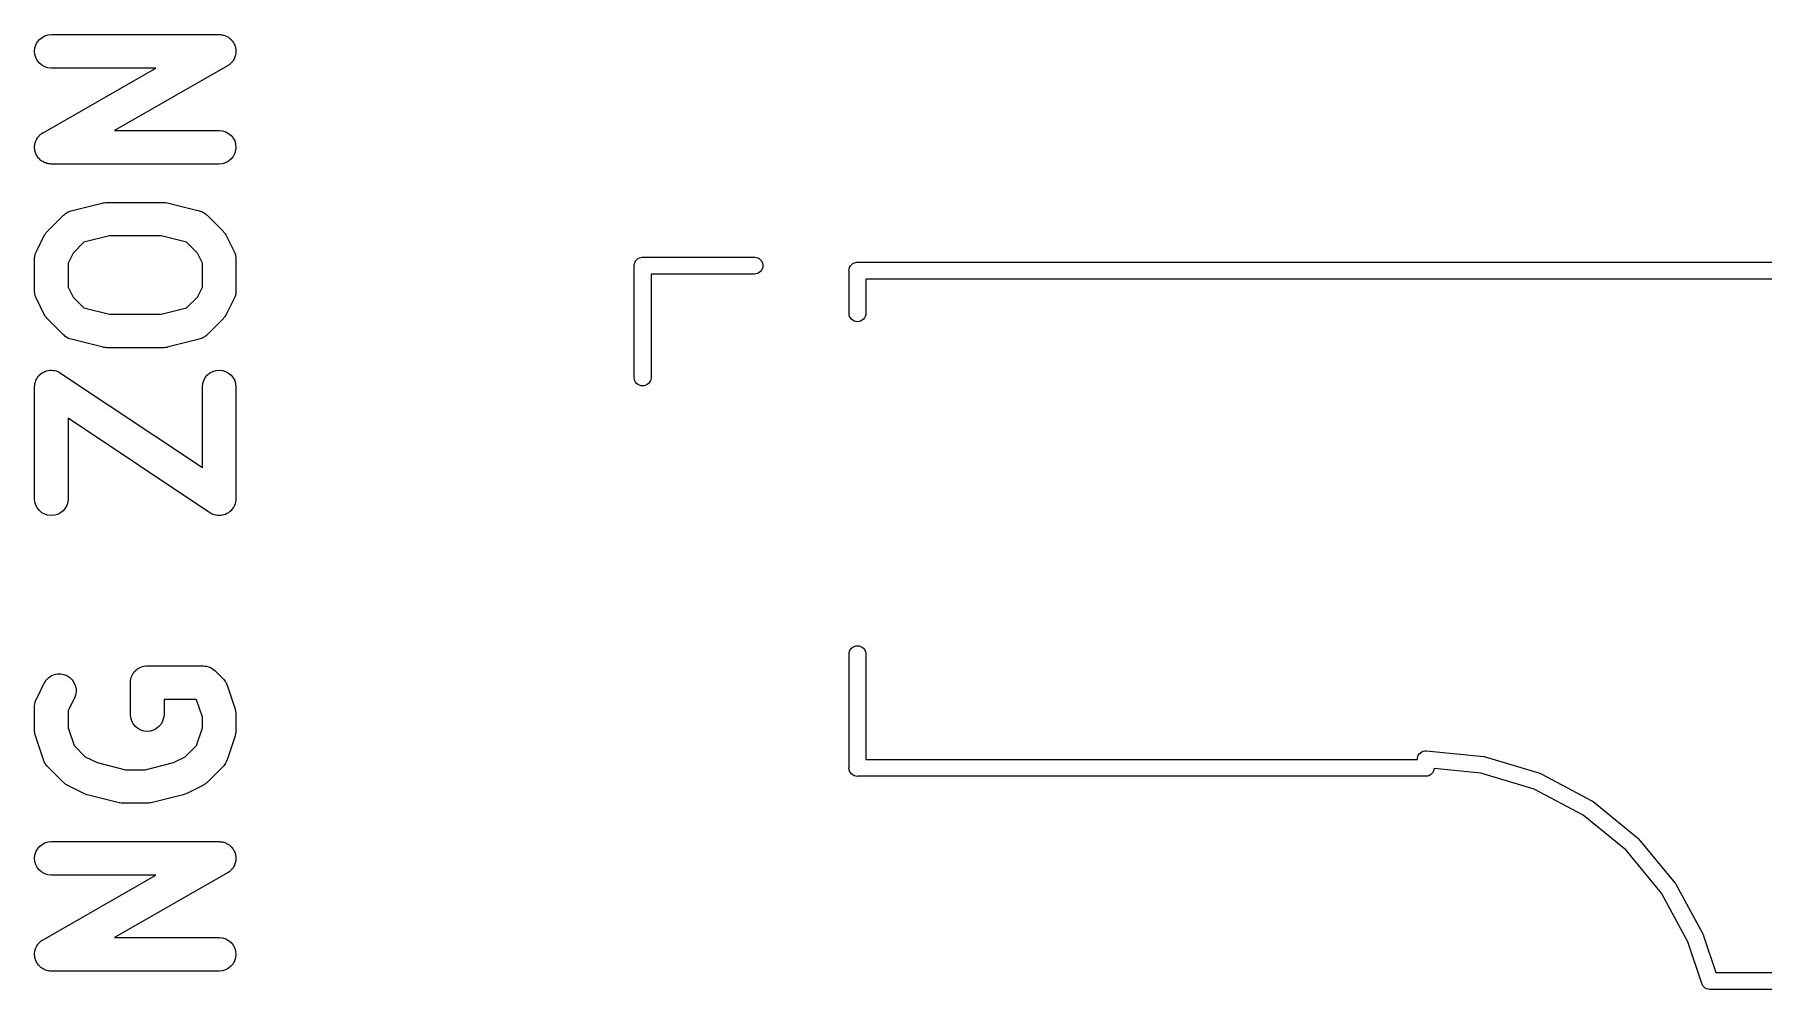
# Model space of a CAD drawing. Extents: x -13 to 127, y -89 to 15.
# Drawn here: x -12.44 to 3.02, y -37.57 to -29.03 of the extents above; entities that cross this region are included whole.
import ezdxf

# ---------------------------------------------------------------- set-up
doc = ezdxf.new("R2010")
doc.units = 0
doc.layers.add('BLACK', color=7, linetype='CONTINUOUS')

msp = doc.modelspace()

# ---------------------------------------------------------------- linework, layer by layer
at = {"layer": 'BLACK', "linetype": 'CONTINUOUS'}
for p, q in [((-12.3684, -29.0596), (-12.3426, -29.0459)), ((-12.3426, -29.0459), (-12.3146, -29.0374)), ((-12.3146, -29.0374), (-12.2854, -29.0346)), ((-12.2854, -29.0346), (-10.7854, -29.0346)), ((-10.7854, -29.0346), (-10.7833, -29.0346)), ((-10.7833, -29.0346), (-10.7783, -29.0351)), ((-10.7783, -29.0351), (-10.7733, -29.0351)), ((-10.7733, -29.0351), (-10.7638, -29.0368)), ((-10.7638, -29.0368), (-10.7542, -29.0378)), ((-10.7542, -29.0378), (-10.7494, -29.0394)), ((-10.7494, -29.0394), (-10.7444, -29.0403)), ((-10.7444, -29.0403), (-10.7355, -29.0438)), ((-10.7355, -29.0438), (-10.7263, -29.0467)), ((-10.7263, -29.0467), (-10.7219, -29.0491)), ((-10.7219, -29.0491), (-10.7172, -29.051)), ((-10.7172, -29.051), (-10.7091, -29.0562)), ((-12.4354, -29.1835), (-12.4324, -29.1544)), ((-12.4328, -29.2127), (-12.4354, -29.1835)), ((-12.4324, -29.1544), (-12.4237, -29.1264)), ((-12.4237, -29.1264), (-12.4098, -29.1007)), ((-12.4098, -29.1007), (-12.3911, -29.0781)), ((-12.3911, -29.0781), (-12.3684, -29.0596)), ((-10.7091, -29.0562), (-10.7007, -29.0608)), ((-10.7007, -29.0608), (-10.6968, -29.064)), ((-10.6968, -29.064), (-10.6926, -29.0668)), ((-10.6926, -29.0668), (-10.6856, -29.0734)), ((-10.6856, -29.0734), (-10.6783, -29.0796)), ((-10.6783, -29.0796), (-10.6751, -29.0836)), ((-10.6751, -29.0836), (-10.6714, -29.0871)), ((-10.6714, -29.0871), (-10.6659, -29.0949)), ((-10.6659, -29.0949), (-10.6599, -29.1024)), ((-10.6599, -29.1024), (-10.6576, -29.1069)), ((-10.6576, -29.1069), (-10.6547, -29.1111)), ((-10.6547, -29.1111), (-10.6508, -29.1199)), ((-10.6508, -29.1199), (-10.6463, -29.1284)), ((-10.6463, -29.1284), (-10.6449, -29.1332)), ((-10.6449, -29.1332), (-10.6429, -29.1379)), ((-10.6429, -29.1379), (-10.6408, -29.1472)), ((-10.6408, -29.1472), (-10.6381, -29.1565)), ((-10.6375, -29.2052), (-10.6385, -29.2147)), ((-10.6381, -29.1565), (-10.6376, -29.1615)), ((-10.6376, -29.1615), (-10.6365, -29.1664)), ((-10.6358, -29.1957), (-10.6375, -29.2052)), ((-10.6365, -29.1664), (-10.6363, -29.176)), ((-10.6363, -29.176), (-10.6354, -29.1856)), ((-10.6354, -29.1856), (-10.636, -29.1906)), ((-10.636, -29.1906), (-10.6358, -29.1957)), ((-12.4245, -29.2408), (-12.4328, -29.2127)), ((-12.4109, -29.2667), (-12.4245, -29.2408)), ((-12.3926, -29.2895), (-12.4109, -29.2667)), ((-12.3702, -29.3083), (-12.3926, -29.2895)), ((-12.3445, -29.3224), (-12.3702, -29.3083)), ((-12.3598, -29.9115), (-11.3503, -29.3346)), ((-12.3166, -29.3313), (-12.3445, -29.3224)), ((-12.2875, -29.3346), (-12.3166, -29.3313)), ((-12.2854, -29.3346), (-12.2875, -29.3346)), ((-11.3503, -29.3346), (-12.2854, -29.3346)), ((-10.711, -29.3148), (-11.7206, -29.8917)), ((-10.7069, -29.3119), (-10.711, -29.3148)), ((-10.7024, -29.3095), (-10.7069, -29.3119)), ((-10.695, -29.3034), (-10.7024, -29.3095)), ((-10.6871, -29.2979), (-10.695, -29.3034)), ((-10.6837, -29.2942), (-10.6871, -29.2979)), ((-10.6797, -29.291), (-10.6837, -29.2942)), ((-10.6736, -29.2836), (-10.6797, -29.291)), ((-10.667, -29.2766), (-10.6736, -29.2836)), ((-10.6643, -29.2723), (-10.667, -29.2766)), ((-10.6611, -29.2684), (-10.6643, -29.2723)), ((-10.6565, -29.26), (-10.6611, -29.2684)), ((-10.6514, -29.2519), (-10.6565, -29.26)), ((-10.6496, -29.2471), (-10.6514, -29.2519)), ((-10.6471, -29.2427), (-10.6496, -29.2471)), ((-10.6443, -29.2335), (-10.6471, -29.2427)), ((-10.6409, -29.2245), (-10.6443, -29.2335)), ((-10.64, -29.2196), (-10.6409, -29.2245)), ((-10.6385, -29.2147), (-10.64, -29.2196)), ((-12.4237, -29.9836), (-12.4213, -29.9791)), ((-12.4213, -29.9791), (-12.4195, -29.9744)), ((-12.4195, -29.9744), (-12.4144, -29.9663)), ((-12.4144, -29.9663), (-12.4098, -29.9578)), ((-12.4098, -29.9578), (-12.4066, -29.9539)), ((-12.4066, -29.9539), (-12.4039, -29.9497)), ((-12.4039, -29.9497), (-12.3973, -29.9427)), ((-12.3973, -29.9427), (-12.3911, -29.9353)), ((-12.3911, -29.9353), (-12.3872, -29.9321)), ((-12.3872, -29.9321), (-12.3837, -29.9284)), ((-12.3837, -29.9284), (-12.3759, -29.9229)), ((-12.3759, -29.9229), (-12.3684, -29.9168)), ((-12.3684, -29.9168), (-12.364, -29.9144)), ((-12.364, -29.9144), (-12.3598, -29.9115)), ((-11.7206, -29.8917), (-10.7854, -29.8917)), ((-10.7854, -29.8917), (-10.7833, -29.8917)), ((-10.7833, -29.8917), (-10.7542, -29.895)), ((-10.7542, -29.895), (-10.7263, -29.9038)), ((-10.7263, -29.9038), (-10.7007, -29.9179)), ((-10.7007, -29.9179), (-10.6783, -29.9368)), ((-10.6783, -29.9368), (-10.6599, -29.9596)), ((-10.6599, -29.9596), (-10.6463, -29.9855)), ((-12.4354, -30.0407), (-12.4349, -30.0356)), ((-12.4346, -30.0502), (-12.4354, -30.0407)), ((-12.435, -30.0306), (-12.4334, -30.0211)), ((-12.4349, -30.0356), (-12.435, -30.0306)), ((-12.4343, -30.0599), (-12.4346, -30.0502)), ((-12.4332, -30.0648), (-12.4343, -30.0599)), ((-12.4334, -30.0211), (-12.4324, -30.0116)), ((-12.4328, -30.0698), (-12.4332, -30.0648)), ((-12.4301, -30.079), (-12.4328, -30.0698)), ((-12.4324, -30.0116), (-12.4309, -30.0067)), ((-12.4309, -30.0067), (-12.43, -30.0017)), ((-12.428, -30.0884), (-12.4301, -30.079)), ((-12.43, -30.0017), (-12.4265, -29.9928)), ((-12.4259, -30.0931), (-12.428, -30.0884)), ((-12.4265, -29.9928), (-12.4237, -29.9836)), ((-12.4245, -30.0979), (-12.4259, -30.0931)), ((-12.42, -30.1064), (-12.4245, -30.0979)), ((-12.4162, -30.1152), (-12.42, -30.1064)), ((-12.4133, -30.1194), (-12.4162, -30.1152)), ((-12.4109, -30.1238), (-12.4133, -30.1194)), ((-12.4049, -30.1313), (-12.4109, -30.1238)), ((-12.3994, -30.1392), (-12.4049, -30.1313)), ((-10.6611, -30.1256), (-10.6797, -30.1481)), ((-10.6471, -30.0998), (-10.6611, -30.1256)), ((-10.6385, -30.0719), (-10.6471, -30.0998)), ((-10.6463, -29.9855), (-10.6381, -30.0136)), ((-10.6354, -30.0428), (-10.6385, -30.0719)), ((-10.6381, -30.0136), (-10.6354, -30.0428)), ((-12.3958, -30.1427), (-12.3994, -30.1392)), ((-12.3926, -30.1467), (-12.3958, -30.1427)), ((-12.3852, -30.1528), (-12.3926, -30.1467)), ((-12.3783, -30.1595), (-12.3852, -30.1528)), ((-12.374, -30.1622), (-12.3783, -30.1595)), ((-12.3702, -30.1655), (-12.374, -30.1622)), ((-12.3618, -30.1701), (-12.3702, -30.1655)), ((-12.3537, -30.1753), (-12.3618, -30.1701)), ((-12.3489, -30.1771), (-12.3537, -30.1753)), ((-12.3445, -30.1796), (-12.3489, -30.1771)), ((-12.3354, -30.1825), (-12.3445, -30.1796)), ((-12.3264, -30.186), (-12.3354, -30.1825)), ((-12.3214, -30.1869), (-12.3264, -30.186)), ((-12.3166, -30.1884), (-12.3214, -30.1869)), ((-12.3071, -30.1895), (-12.3166, -30.1884)), ((-12.2976, -30.1912), (-12.3071, -30.1895)), ((-12.2925, -30.1911), (-12.2976, -30.1912)), ((-12.2875, -30.1917), (-12.2925, -30.1911)), ((-12.2854, -30.1917), (-12.2875, -30.1917)), ((-10.7854, -30.1917), (-12.2854, -30.1917)), ((-10.7563, -30.1889), (-10.7854, -30.1917)), ((-10.7283, -30.1804), (-10.7563, -30.1889)), ((-10.7024, -30.1667), (-10.7283, -30.1804)), ((-10.6797, -30.1481), (-10.7024, -30.1667)), ((-12.1075, -30.6105), (-11.8218, -30.539)), ((-11.8218, -30.539), (-11.8198, -30.5386)), ((-11.8198, -30.5386), (-11.8171, -30.5382)), ((-11.8171, -30.5382), (-11.8146, -30.5374)), ((-11.8146, -30.5374), (-11.8026, -30.5363)), ((-11.8026, -30.5363), (-11.7908, -30.5347)), ((-11.7908, -30.5347), (-11.7881, -30.5348)), ((-11.7881, -30.5348), (-11.7854, -30.5346)), ((-11.7854, -30.5346), (-11.2854, -30.5346)), ((-11.2854, -30.5346), (-11.2833, -30.5346)), ((-11.2833, -30.5346), (-11.2807, -30.5349)), ((-11.2807, -30.5349), (-11.278, -30.5348)), ((-11.278, -30.5348), (-11.2662, -30.5365)), ((-11.2662, -30.5365), (-11.2542, -30.5378)), ((-11.2542, -30.5378), (-11.2517, -30.5387)), ((-11.2517, -30.5387), (-11.249, -30.539)), ((-11.249, -30.539), (-10.9633, -30.6105)), ((-12.3201, -30.7928), (-12.1772, -30.6499)), ((-12.1772, -30.6499), (-12.1757, -30.6485)), ((-12.1757, -30.6485), (-12.1678, -30.6421)), ((-12.1678, -30.6421), (-12.1602, -30.6353)), ((-12.1602, -30.6353), (-12.1564, -30.633)), ((-12.1564, -30.633), (-12.1528, -30.6302)), ((-12.1528, -30.6302), (-12.1438, -30.6255)), ((-12.1438, -30.6255), (-12.1351, -30.6203)), ((-12.1351, -30.6203), (-12.1308, -30.6188)), ((-12.1308, -30.6188), (-12.1268, -30.6167)), ((-12.1268, -30.6167), (-12.1171, -30.6139)), ((-12.1171, -30.6139), (-12.1075, -30.6105)), ((-10.9633, -30.6105), (-10.9613, -30.611)), ((-10.9613, -30.611), (-10.9518, -30.6145)), ((-10.9518, -30.6145), (-10.9421, -30.6175)), ((-10.9421, -30.6175), (-10.9381, -30.6197)), ((-10.9381, -30.6197), (-10.9339, -30.6212)), ((-10.9339, -30.6212), (-10.9252, -30.6265)), ((-10.9252, -30.6265), (-10.9163, -30.6314)), ((-10.9163, -30.6314), (-10.9128, -30.6342)), ((-10.9128, -30.6342), (-10.9089, -30.6366)), ((-10.9089, -30.6366), (-10.9015, -30.6435)), ((-10.9015, -30.6435), (-10.8936, -30.6499)), ((-10.8936, -30.6499), (-10.7508, -30.7928)), ((-12.4196, -30.9746), (-12.3482, -30.8318)), ((-12.3482, -30.8318), (-12.3472, -30.8299)), ((-12.3472, -30.8299), (-12.3426, -30.8228)), ((-12.3426, -30.8228), (-12.3386, -30.8154)), ((-12.3386, -30.8154), (-12.3347, -30.8106)), ((-12.3347, -30.8106), (-12.3313, -30.8053)), ((-12.3313, -30.8053), (-12.3254, -30.7993)), ((-12.3254, -30.7993), (-12.3201, -30.7928)), ((-11.9945, -30.8914), (-12.0907, -30.9877)), ((-11.767, -30.8346), (-11.9945, -30.8914)), ((-11.3039, -30.8346), (-11.767, -30.8346)), ((-11.0764, -30.8914), (-11.3039, -30.8346)), ((-10.9801, -30.9877), (-11.0764, -30.8914)), ((-10.7508, -30.7928), (-10.7493, -30.7943)), ((-10.7493, -30.7943), (-10.7441, -30.8009)), ((-10.7441, -30.8009), (-10.7383, -30.807)), ((-10.7383, -30.807), (-10.735, -30.8123)), ((-10.735, -30.8123), (-10.7311, -30.8172)), ((-10.7311, -30.8172), (-10.7272, -30.8246)), ((-10.7272, -30.8246), (-10.7227, -30.8318)), ((-10.7227, -30.8318), (-10.6513, -30.9746)), ((-12.4354, -31.0396), (-12.4349, -31.0352)), ((-12.4354, -31.0417), (-12.4354, -31.0396)), ((-12.4354, -31.3274), (-12.4354, -31.0417)), ((-12.435, -31.0308), (-12.4333, -31.0207)), ((-12.4349, -31.0352), (-12.435, -31.0308)), ((-12.4333, -31.0207), (-12.4322, -31.0105)), ((-12.4322, -31.0105), (-12.4308, -31.0063)), ((-12.4308, -31.0063), (-12.4301, -31.002)), ((-12.4301, -31.002), (-12.4264, -30.9924)), ((-12.4264, -30.9924), (-12.4233, -30.9826)), ((-12.4233, -30.9826), (-12.4212, -30.9788)), ((-12.4212, -30.9788), (-12.4196, -30.9746)), ((-12.0907, -30.9877), (-12.1354, -31.0771)), ((-10.9354, -31.0771), (-10.9801, -30.9877)), ((-10.6513, -30.9746), (-10.6503, -30.9765)), ((-10.6503, -30.9765), (-10.6488, -30.9807)), ((-10.6488, -30.9807), (-10.6467, -30.9846)), ((-10.6467, -30.9846), (-10.6438, -30.9944)), ((-10.6438, -30.9944), (-10.6402, -31.004)), ((-10.6402, -31.004), (-10.6396, -31.0084)), ((-10.6396, -31.0084), (-10.6383, -31.0126)), ((-10.6383, -31.0126), (-10.6373, -31.0228)), ((-10.6373, -31.0228), (-10.6357, -31.0329)), ((-10.6357, -31.0329), (-10.6359, -31.0373)), ((-10.6359, -31.0373), (-10.6354, -31.0417)), ((-10.6354, -31.0417), (-10.6354, -31.3274)), ((-7.06962, -31.0712), (-7.06266, -31.0581)), ((-7.06266, -31.0581), (-7.05329, -31.0467)), ((-7.05329, -31.0467), (-7.04187, -31.0373)), ((-7.04187, -31.0373), (-7.02884, -31.0304)), ((-7.02884, -31.0304), (-7.0147, -31.0261)), ((-7.0147, -31.0261), (-7.00367, -31.025)), ((-7.00367, -31.025), (-7, -31.0246)), ((-7, -31.0246), (-6.99632, -31.025)), ((-6.99632, -31.025), (-5.99632, -31.025)), ((-5.99632, -31.025), (-5.9853, -31.0261)), ((-5.9853, -31.0261), (-5.97116, -31.0304)), ((-5.97116, -31.0304), (-5.95813, -31.0373)), ((-5.95813, -31.0373), (-5.94671, -31.0467)), ((-5.94671, -31.0467), (-5.93734, -31.0581)), ((-5.93734, -31.0581), (-5.93037, -31.0712)), ((-12.1354, -31.0771), (-12.1354, -31.292)), ((-10.9354, -31.292), (-10.9354, -31.0771)), ((-7.07536, -31.1), (-7.07391, -31.0853)), ((-7.075, -31.1037), (-7.07536, -31.1)), ((-7.075, -32.1037), (-7.075, -31.1037)), ((-7.07391, -31.0853), (-7.06962, -31.0712)), ((-5.99632, -31.175), (-6.925, -31.175)), ((-6.925, -31.175), (-6.925, -32.1037)), ((-5.9853, -31.1739), (-5.99632, -31.175)), ((-5.97116, -31.1696), (-5.9853, -31.1739)), ((-5.95813, -31.1627), (-5.97116, -31.1696)), ((-5.94671, -31.1533), (-5.95813, -31.1627)), ((-5.93734, -31.1419), (-5.94671, -31.1533)), ((-5.93037, -31.1288), (-5.93734, -31.1419)), ((-5.93037, -31.0712), (-5.92609, -31.0853)), ((-5.92609, -31.1147), (-5.93037, -31.1288)), ((-5.92609, -31.0853), (-5.92464, -31.1)), ((-5.92464, -31.1), (-5.92609, -31.1147)), ((-5.15536, -31.145), (-5.15391, -31.1303)), ((-5.155, -31.1487), (-5.15536, -31.145)), ((-5.155, -31.5297), (-5.155, -31.1487)), ((-5.15391, -31.1303), (-5.14962, -31.1162)), ((-5.14962, -31.1162), (-5.14266, -31.1031)), ((-5.14266, -31.1031), (-5.13329, -31.0917)), ((-5.13329, -31.0917), (-5.12187, -31.0823)), ((-5.12187, -31.0823), (-5.10884, -31.0754)), ((-5.10884, -31.0754), (-5.0947, -31.0711)), ((-5.0947, -31.0711), (-5.08461, -31.0701)), ((-5.08461, -31.0701), (-5.08, -31.0696)), ((-5.08, -31.0696), (-5.07632, -31.07)), ((-5.07632, -31.07), (3.81367, -31.07)), ((-12.435, -31.3318), (-12.4354, -31.3274)), ((-12.4352, -31.3362), (-12.435, -31.3318)), ((-12.4336, -31.3464), (-12.4352, -31.3362)), ((-12.4326, -31.3566), (-12.4336, -31.3464)), ((-12.4313, -31.3608), (-12.4326, -31.3566)), ((-12.4306, -31.3651), (-12.4313, -31.3608)), ((-12.4271, -31.3748), (-12.4306, -31.3651)), ((-12.1354, -31.292), (-12.0907, -31.3814)), ((-10.9801, -31.3814), (-10.9354, -31.292)), ((-10.6408, -31.3672), (-10.6445, -31.3767)), ((-10.64, -31.3628), (-10.6408, -31.3672)), ((-10.6387, -31.3586), (-10.64, -31.3628)), ((-10.6376, -31.3484), (-10.6387, -31.3586)), ((-10.6358, -31.3383), (-10.6376, -31.3484)), ((-10.6354, -31.3295), (-10.6359, -31.3339)), ((-10.6359, -31.3339), (-10.6358, -31.3383)), ((-10.6354, -31.3274), (-10.6354, -31.3295)), ((3.80633, -31.22), (-5.005, -31.22)), ((-5.005, -31.22), (-5.005, -31.5297)), ((-12.4241, -31.3846), (-12.4271, -31.3748)), ((-12.422, -31.3885), (-12.4241, -31.3846)), ((-12.4205, -31.3926), (-12.422, -31.3885)), ((-12.4196, -31.3945), (-12.4205, -31.3926)), ((-12.3482, -31.5374), (-12.4196, -31.3945)), ((-12.0907, -31.3814), (-11.9945, -31.4777)), ((-11.9945, -31.4777), (-11.767, -31.5346)), ((-11.3039, -31.5346), (-11.0764, -31.4777)), ((-11.0764, -31.4777), (-10.9801, -31.3814)), ((-10.6513, -31.3945), (-10.7227, -31.5374)), ((-10.6497, -31.3904), (-10.6513, -31.3945)), ((-10.6476, -31.3865), (-10.6497, -31.3904)), ((-10.6445, -31.3767), (-10.6476, -31.3865)), ((-12.3437, -31.5445), (-12.3482, -31.5374)), ((-12.3398, -31.552), (-12.3437, -31.5445)), ((-12.3359, -31.5569), (-12.3398, -31.552)), ((-12.3326, -31.5621), (-12.3359, -31.5569)), ((-12.3268, -31.5683), (-12.3326, -31.5621)), ((-12.3215, -31.5749), (-12.3268, -31.5683)), ((-12.3201, -31.5764), (-12.3215, -31.5749)), ((-12.1772, -31.7192), (-12.3201, -31.5764)), ((-11.767, -31.5346), (-11.3039, -31.5346)), ((-10.7508, -31.5764), (-10.8936, -31.7192)), ((-10.7454, -31.5698), (-10.7508, -31.5764)), ((-10.7396, -31.5638), (-10.7454, -31.5698)), ((-10.7362, -31.5586), (-10.7396, -31.5638)), ((-10.7322, -31.5537), (-10.7362, -31.5586)), ((-10.7282, -31.5463), (-10.7322, -31.5537)), ((-10.7236, -31.5392), (-10.7282, -31.5463)), ((-10.7227, -31.5374), (-10.7236, -31.5392)), ((-5.15391, -31.5407), (-5.155, -31.5297)), ((-5.14962, -31.5548), (-5.15391, -31.5407)), ((-5.14266, -31.5679), (-5.14962, -31.5548)), ((-5.13329, -31.5793), (-5.14266, -31.5679)), ((-5.12187, -31.5887), (-5.13329, -31.5793)), ((-5.10884, -31.5956), (-5.12187, -31.5887)), ((-5.0947, -31.5999), (-5.10884, -31.5956)), ((-5.08, -31.6014), (-5.0947, -31.5999)), ((-5.0653, -31.5999), (-5.08, -31.6014)), ((-5.05116, -31.5956), (-5.0653, -31.5999)), ((-5.03813, -31.5887), (-5.05116, -31.5956)), ((-5.02671, -31.5793), (-5.03813, -31.5887)), ((-5.01734, -31.5679), (-5.02671, -31.5793)), ((-5.01037, -31.5548), (-5.01734, -31.5679)), ((-5.00609, -31.5407), (-5.01037, -31.5548)), ((-5.005, -31.5297), (-5.00609, -31.5407)), ((-12.1694, -31.7257), (-12.1772, -31.7192)), ((-12.1619, -31.7326), (-12.1694, -31.7257)), ((-12.1581, -31.7349), (-12.1619, -31.7326)), ((-12.1546, -31.7378), (-12.1581, -31.7349)), ((-12.1456, -31.7426), (-12.1546, -31.7378)), ((-12.137, -31.7479), (-12.1456, -31.7426)), ((-12.1328, -31.7495), (-12.137, -31.7479)), ((-12.1288, -31.7516), (-12.1328, -31.7495)), ((-12.1191, -31.7546), (-12.1288, -31.7516)), ((-12.1095, -31.7581), (-12.1191, -31.7546)), ((-12.1075, -31.7587), (-12.1095, -31.7581)), ((-11.8218, -31.8301), (-12.1075, -31.7587)), ((-11.8192, -31.8305), (-11.8218, -31.8301)), ((-11.8166, -31.8313), (-11.8192, -31.8305)), ((-11.8047, -31.8326), (-11.8166, -31.8313)), ((-11.7929, -31.8344), (-11.8047, -31.8326)), ((-11.7902, -31.8343), (-11.7929, -31.8344)), ((-11.7875, -31.8346), (-11.7902, -31.8343)), ((-11.7854, -31.8346), (-11.7875, -31.8346)), ((-11.2854, -31.8346), (-11.7854, -31.8346)), ((-11.2828, -31.8343), (-11.2854, -31.8346)), ((-11.2801, -31.8345), (-11.2828, -31.8343)), ((-11.2682, -31.8329), (-11.2801, -31.8345)), ((-11.2563, -31.8317), (-11.2682, -31.8329)), ((-11.2537, -31.8309), (-11.2563, -31.8317)), ((-11.2511, -31.8306), (-11.2537, -31.8309)), ((-11.249, -31.8301), (-11.2511, -31.8306)), ((-10.9633, -31.7587), (-11.249, -31.8301)), ((-10.9538, -31.7552), (-10.9633, -31.7587)), ((-10.944, -31.7524), (-10.9538, -31.7552)), ((-10.94, -31.7503), (-10.944, -31.7524)), ((-10.9358, -31.7488), (-10.94, -31.7503)), ((-10.927, -31.7436), (-10.9358, -31.7488)), ((-10.918, -31.7389), (-10.927, -31.7436)), ((-10.9145, -31.7361), (-10.918, -31.7389)), ((-10.9106, -31.7338), (-10.9145, -31.7361)), ((-10.9031, -31.727), (-10.9106, -31.7338)), ((-10.8951, -31.7207), (-10.9031, -31.727)), ((-10.8936, -31.7192), (-10.8951, -31.7207)), ((-12.4322, -32.1534), (-12.4279, -32.1399)), ((-12.4279, -32.1399), (-12.4236, -32.1262)), ((-12.4236, -32.1262), (-12.4234, -32.1259)), ((-12.4234, -32.1259), (-12.4233, -32.1255)), ((-12.4233, -32.1255), (-12.4164, -32.113)), ((-12.4164, -32.113), (-12.4097, -32.1005)), ((-12.4097, -32.1005), (-12.4094, -32.1002)), ((-12.4094, -32.1002), (-12.4092, -32.0998)), ((-12.4092, -32.0998), (-12.4, -32.0888)), ((-12.4, -32.0888), (-12.391, -32.078)), ((-12.391, -32.078), (-12.3906, -32.0777)), ((-12.3906, -32.0777), (-12.3904, -32.0774)), ((-12.3904, -32.0774), (-12.3792, -32.0684)), ((-12.3792, -32.0684), (-12.3682, -32.0595)), ((-12.3682, -32.0595), (-12.3679, -32.0593)), ((-12.3679, -32.0593), (-12.3676, -32.0591)), ((-12.3676, -32.0591), (-12.3549, -32.0524)), ((-12.3549, -32.0524), (-12.3424, -32.0458)), ((-12.3424, -32.0458), (-12.342, -32.0457)), ((-12.342, -32.0457), (-12.3416, -32.0455)), ((-12.3416, -32.0455), (-12.328, -32.0415)), ((-12.328, -32.0415), (-12.3143, -32.0374)), ((-12.3143, -32.0374), (-12.3139, -32.0373)), ((-12.3139, -32.0373), (-12.3135, -32.0372)), ((-12.3135, -32.0372), (-12.2994, -32.0359)), ((-12.2994, -32.0359), (-12.2852, -32.0346)), ((-12.2852, -32.0346), (-12.2848, -32.0346)), ((-12.2848, -32.0346), (-12.2844, -32.0346)), ((-12.2844, -32.0346), (-12.2704, -32.036)), ((-12.2704, -32.036), (-12.2561, -32.0375)), ((-12.2561, -32.0375), (-12.2557, -32.0376)), ((-12.2557, -32.0376), (-12.2553, -32.0376)), ((-12.2553, -32.0376), (-12.2418, -32.0418)), ((-12.2418, -32.0418), (-12.228, -32.046)), ((-12.228, -32.046), (-12.2277, -32.0462)), ((-12.2277, -32.0462), (-12.2273, -32.0463)), ((-12.2273, -32.0463), (-12.2148, -32.053)), ((-12.2148, -32.053), (-12.2022, -32.0598)), ((-12.2022, -32.0598), (-10.9354, -32.9043)), ((-10.9322, -32.1534), (-10.9233, -32.1255)), ((-10.9233, -32.1255), (-10.9092, -32.0998)), ((-10.9092, -32.0998), (-10.8904, -32.0774)), ((-10.8904, -32.0774), (-10.8676, -32.0591)), ((-10.8676, -32.0591), (-10.8416, -32.0455)), ((-10.8416, -32.0455), (-10.8135, -32.0372)), ((-10.8135, -32.0372), (-10.7844, -32.0346)), ((-10.7844, -32.0346), (-10.7553, -32.0376)), ((-10.7553, -32.0376), (-10.7273, -32.0463)), ((-10.7273, -32.0463), (-10.7015, -32.0602)), ((-10.7015, -32.0602), (-10.679, -32.0789)), ((-10.679, -32.0789), (-10.6605, -32.1016)), ((-10.6605, -32.1016), (-10.6467, -32.1274)), ((-10.6467, -32.1274), (-10.6383, -32.1554)), ((-7.07391, -32.1147), (-7.075, -32.1037)), ((-7.06962, -32.1288), (-7.07391, -32.1147)), ((-7.06266, -32.1419), (-7.06962, -32.1288)), ((-7.05329, -32.1533), (-7.06266, -32.1419)), ((-6.93734, -32.1419), (-6.94671, -32.1533)), ((-6.93037, -32.1288), (-6.93734, -32.1419)), ((-6.92609, -32.1147), (-6.93037, -32.1288)), ((-6.925, -32.1037), (-6.92609, -32.1147)), ((-12.4354, -32.1825), (-12.4338, -32.1685)), ((-12.4354, -32.1832), (-12.4354, -32.1825)), ((-12.4354, -32.1833), (-12.4354, -32.1832)), ((-12.4354, -32.1846), (-12.4354, -32.1833)), ((-12.4354, -32.1833), (-12.4354, -32.1833)), ((-12.4354, -33.1846), (-12.4354, -32.1846)), ((-12.4338, -32.1685), (-12.4323, -32.1542)), ((-12.4323, -32.1542), (-12.4322, -32.1538)), ((-12.4322, -32.1538), (-12.4322, -32.1534)), ((-10.9354, -32.1825), (-10.9322, -32.1534)), ((-10.9354, -32.1846), (-10.9354, -32.1825)), ((-10.9354, -32.9043), (-10.9354, -32.1846)), ((-10.6383, -32.1554), (-10.6354, -32.1846)), ((-10.6354, -32.1846), (-10.6354, -33.1846)), ((-7.04187, -32.1627), (-7.05329, -32.1533)), ((-7.02884, -32.1696), (-7.04187, -32.1627)), ((-7.0147, -32.1739), (-7.02884, -32.1696)), ((-7, -32.1754), (-7.0147, -32.1739)), ((-6.9853, -32.1739), (-7, -32.1754)), ((-6.97116, -32.1696), (-6.9853, -32.1739)), ((-6.95813, -32.1627), (-6.97116, -32.1696)), ((-6.94671, -32.1533), (-6.95813, -32.1627)), ((-10.8686, -33.3094), (-12.1354, -32.4648)), ((-12.1354, -32.4648), (-12.1354, -33.1846)), ((-12.4326, -33.2137), (-12.4354, -33.1846)), ((-12.4241, -33.2417), (-12.4326, -33.2137)), ((-12.1387, -33.2158), (-12.1476, -33.2437)), ((-12.1354, -33.1867), (-12.1387, -33.2158)), ((-12.1354, -33.1846), (-12.1354, -33.1867)), ((-10.6387, -33.2158), (-10.643, -33.2291)), ((-10.6385, -33.215), (-10.6387, -33.2154)), ((-10.6387, -33.2154), (-10.6387, -33.2158)), ((-10.637, -33.2007), (-10.6385, -33.215)), ((-10.6354, -33.1867), (-10.637, -33.2007)), ((-10.6354, -33.1846), (-10.6354, -33.1858)), ((-10.6354, -33.1858), (-10.6354, -33.1859)), ((-10.6354, -33.1859), (-10.6354, -33.1859)), ((-10.6354, -33.1859), (-10.6354, -33.1867)), ((-12.4104, -33.2676), (-12.4241, -33.2417)), ((-12.3919, -33.2903), (-12.4104, -33.2676)), ((-12.3693, -33.3089), (-12.3919, -33.2903)), ((-12.3436, -33.3228), (-12.3693, -33.3089)), ((-12.3156, -33.3315), (-12.3436, -33.3228)), ((-12.2865, -33.3346), (-12.3156, -33.3315)), ((-12.2573, -33.3319), (-12.2865, -33.3346)), ((-12.2292, -33.3236), (-12.2573, -33.3319)), ((-12.2033, -33.3101), (-12.2292, -33.3236)), ((-12.1805, -33.2917), (-12.2033, -33.3101)), ((-12.1617, -33.2693), (-12.1805, -33.2917)), ((-12.1476, -33.2437), (-12.1617, -33.2693)), ((-10.856, -33.3161), (-10.8686, -33.3094)), ((-10.8436, -33.3228), (-10.856, -33.3161)), ((-10.8432, -33.323), (-10.8436, -33.3228)), ((-10.8428, -33.3232), (-10.8432, -33.323)), ((-10.8291, -33.3273), (-10.8428, -33.3232)), ((-10.8156, -33.3315), (-10.8291, -33.3273)), ((-10.8152, -33.3315), (-10.8156, -33.3315)), ((-10.8148, -33.3317), (-10.8152, -33.3315)), ((-10.8005, -33.3331), (-10.8148, -33.3317)), ((-10.7865, -33.3346), (-10.8005, -33.3331)), ((-10.7861, -33.3345), (-10.7865, -33.3346)), ((-10.7857, -33.3346), (-10.7861, -33.3345)), ((-10.7714, -33.3332), (-10.7857, -33.3346)), ((-10.7573, -33.3319), (-10.7714, -33.3332)), ((-10.7569, -33.3318), (-10.7573, -33.3319)), ((-10.7565, -33.3318), (-10.7569, -33.3318)), ((-10.7429, -33.3277), (-10.7565, -33.3318)), ((-10.7292, -33.3236), (-10.7429, -33.3277)), ((-10.7289, -33.3235), (-10.7292, -33.3236)), ((-10.7285, -33.3233), (-10.7289, -33.3235)), ((-10.7159, -33.3167), (-10.7285, -33.3233)), ((-10.7033, -33.3101), (-10.7159, -33.3167)), ((-10.703, -33.3098), (-10.7033, -33.3101)), ((-10.7026, -33.3096), (-10.703, -33.3098)), ((-10.6916, -33.3007), (-10.7026, -33.3096)), ((-10.6805, -33.2917), (-10.6916, -33.3007)), ((-10.6802, -33.2914), (-10.6805, -33.2917)), ((-10.6799, -33.2912), (-10.6802, -33.2914)), ((-10.6708, -33.2802), (-10.6799, -33.2912)), ((-10.6617, -33.2693), (-10.6708, -33.2802)), ((-10.6615, -33.269), (-10.6617, -33.2693)), ((-10.6612, -33.2686), (-10.6615, -33.269)), ((-10.6544, -33.2561), (-10.6612, -33.2686)), ((-10.6476, -33.2437), (-10.6544, -33.2561)), ((-10.6474, -33.2433), (-10.6476, -33.2437)), ((-10.6472, -33.2429), (-10.6474, -33.2433)), ((-10.643, -33.2291), (-10.6472, -33.2429)), ((-5.155, -34.5703), (-5.15391, -34.5593)), ((-5.155, -35.5863), (-5.155, -34.5703)), ((-5.15391, -34.5593), (-5.14962, -34.5452)), ((-5.14962, -34.5452), (-5.14266, -34.5321)), ((-5.14266, -34.5321), (-5.13329, -34.5207)), ((-5.13329, -34.5207), (-5.12187, -34.5113)), ((-5.12187, -34.5113), (-5.10884, -34.5044)), ((-5.10884, -34.5044), (-5.0947, -34.5001)), ((-5.0947, -34.5001), (-5.08, -34.4986)), ((-5.08, -34.4986), (-5.0653, -34.5001)), ((-5.0653, -34.5001), (-5.05116, -34.5044)), ((-5.05116, -34.5044), (-5.03813, -34.5113)), ((-5.03813, -34.5113), (-5.02671, -34.5207)), ((-5.02671, -34.5207), (-5.01734, -34.5321)), ((-5.01734, -34.5321), (-5.01037, -34.5452)), ((-5.01037, -34.5452), (-5.00609, -34.5593)), ((-5.00609, -34.5593), (-5.005, -34.5703)), ((-5.005, -34.5703), (-5.005, -35.515)), ((-12.3109, -34.7843), (-12.2868, -34.7677)), ((-12.2868, -34.7677), (-12.2599, -34.7561)), ((-12.2599, -34.7561), (-12.2313, -34.7499)), ((-12.2313, -34.7499), (-12.2021, -34.7493)), ((-12.2021, -34.7493), (-12.1732, -34.7545)), ((-12.1732, -34.7545), (-12.146, -34.7652)), ((-12.146, -34.7652), (-12.1213, -34.7809)), ((-11.5707, -34.7828), (-11.5666, -34.7693)), ((-11.5666, -34.7693), (-11.5663, -34.7688)), ((-11.5663, -34.7688), (-11.5662, -34.7683)), ((-11.5662, -34.7683), (-11.5594, -34.756)), ((-11.5594, -34.756), (-11.5526, -34.7435)), ((-11.5526, -34.7435), (-11.5523, -34.7431)), ((-11.5523, -34.7431), (-11.5521, -34.7427)), ((-11.5521, -34.7427), (-11.543, -34.7319)), ((-11.543, -34.7319), (-11.534, -34.721)), ((-11.534, -34.721), (-11.5336, -34.7207)), ((-11.5336, -34.7207), (-11.5332, -34.7203)), ((-11.5332, -34.7203), (-11.5222, -34.7114)), ((-11.5222, -34.7114), (-11.5113, -34.7025)), ((-11.5113, -34.7025), (-11.5108, -34.7022)), ((-11.5108, -34.7022), (-11.5104, -34.7019)), ((-11.5104, -34.7019), (-11.4979, -34.6954)), ((-11.4979, -34.6954), (-11.4854, -34.6887)), ((-11.4854, -34.6887), (-11.4849, -34.6886)), ((-11.4849, -34.6886), (-11.4845, -34.6883)), ((-11.4845, -34.6883), (-11.4709, -34.6844)), ((-11.4709, -34.6844), (-11.4574, -34.6803)), ((-11.4574, -34.6803), (-11.4569, -34.6802)), ((-11.4569, -34.6802), (-11.4564, -34.6801)), ((-11.4564, -34.6801), (-11.4423, -34.6788)), ((-11.4423, -34.6788), (-11.4283, -34.6774)), ((-11.4283, -34.6774), (-10.9283, -34.6774)), ((-10.9283, -34.6774), (-10.9278, -34.6774)), ((-10.9278, -34.6774), (-10.9278, -34.6774)), ((-10.9278, -34.6774), (-10.9277, -34.6774)), ((-10.9277, -34.6774), (-10.9262, -34.6774)), ((-10.9262, -34.6774), (-10.9125, -34.679)), ((-10.9125, -34.679), (-10.8986, -34.6804)), ((-10.8986, -34.6804), (-10.8979, -34.6806)), ((-10.8979, -34.6806), (-10.8971, -34.6807)), ((-10.8971, -34.6807), (-10.884, -34.6849)), ((-10.884, -34.6849), (-10.8706, -34.6889)), ((-10.8706, -34.6889), (-10.8699, -34.6893)), ((-10.8699, -34.6893), (-10.8692, -34.6896)), ((-10.8692, -34.6896), (-10.8571, -34.6962)), ((-10.8571, -34.6962), (-10.8448, -34.7028)), ((-10.8448, -34.7028), (-10.8442, -34.7033)), ((-10.8442, -34.7033), (-10.8435, -34.7037)), ((-10.8435, -34.7037), (-10.8329, -34.7126)), ((-10.8329, -34.7126), (-10.8222, -34.7214)), ((-10.8222, -34.7214), (-10.7508, -34.7928)), ((-12.4196, -34.9746), (-12.3482, -34.8318)), ((-12.3482, -34.8318), (-12.3472, -34.8299)), ((-12.3472, -34.8299), (-12.3313, -34.8053)), ((-12.3313, -34.8053), (-12.3109, -34.7843)), ((-12.1213, -34.7809), (-12.1002, -34.8012)), ((-12.1002, -34.8012), (-12.0834, -34.8251)), ((-12.0834, -34.8251), (-12.0715, -34.8519)), ((-12.0715, -34.8519), (-12.0651, -34.8805)), ((-12.0644, -34.9097), (-12.0694, -34.9386)), ((-12.0651, -34.8805), (-12.0644, -34.9097)), ((-11.5783, -34.8253), (-11.5767, -34.8113)), ((-11.5783, -34.8263), (-11.5783, -34.8253)), ((-11.5783, -34.8264), (-11.5783, -34.8263)), ((-11.5783, -34.8274), (-11.5783, -34.8264)), ((-11.5783, -34.8264), (-11.5783, -34.8264)), ((-11.5783, -35.1131), (-11.5783, -34.8274)), ((-11.5767, -34.8113), (-11.5752, -34.7973)), ((-11.5752, -34.7973), (-11.5751, -34.7968)), ((-11.5751, -34.7968), (-11.575, -34.7962)), ((-11.575, -34.7962), (-11.5707, -34.7828)), ((-10.7508, -34.7928), (-10.7493, -34.7943)), ((-10.7493, -34.7943), (-10.7466, -34.7977)), ((-10.7466, -34.7977), (-10.7434, -34.8008)), ((-10.7434, -34.8008), (-10.7374, -34.8092)), ((-10.7374, -34.8092), (-10.7311, -34.8172)), ((-10.7311, -34.8172), (-10.729, -34.8211)), ((-10.729, -34.8211), (-10.7265, -34.8247)), ((-10.7265, -34.8247), (-10.7223, -34.8341)), ((-10.7223, -34.8341), (-10.7176, -34.8432)), ((-10.7176, -34.8432), (-10.7164, -34.8474)), ((-10.7164, -34.8474), (-10.7146, -34.8514)), ((-10.7146, -34.8514), (-10.6431, -35.0657)), ((-12.4354, -35.0396), (-12.4349, -35.0352)), ((-12.4354, -35.0417), (-12.4354, -35.0396)), ((-12.4354, -35.256), (-12.4354, -35.0417)), ((-12.435, -35.0308), (-12.4333, -35.0207)), ((-12.4349, -35.0352), (-12.435, -35.0308)), ((-12.4333, -35.0207), (-12.4322, -35.0105)), ((-12.4322, -35.0105), (-12.4308, -35.0063)), ((-12.4308, -35.0063), (-12.4301, -35.002)), ((-12.4301, -35.002), (-12.4264, -34.9924)), ((-12.4264, -34.9924), (-12.4233, -34.9826)), ((-12.4233, -34.9826), (-12.4212, -34.9788)), ((-12.4212, -34.9788), (-12.4196, -34.9746)), ((-12.0798, -34.9659), (-12.1354, -35.0771)), ((-12.1354, -35.0771), (-12.1354, -35.2317)), ((-12.0694, -34.9386), (-12.0798, -34.9659)), ((-10.9904, -34.9774), (-11.2783, -34.9774)), ((-11.2783, -34.9774), (-11.2783, -35.1131)), ((-10.988, -34.9799), (-10.9904, -34.9774)), ((-10.9354, -35.1375), (-10.988, -34.9799)), ((-10.6431, -35.0657), (-10.6425, -35.0677)), ((-10.6425, -35.0677), (-10.6407, -35.0759)), ((-10.6407, -35.0759), (-10.6383, -35.084)), ((-12.1354, -35.2317), (-12.0829, -35.3893)), ((-11.5754, -35.1423), (-11.5783, -35.1131)), ((-11.567, -35.1703), (-11.5754, -35.1423)), ((-11.5532, -35.1962), (-11.567, -35.1703)), ((-11.5347, -35.2188), (-11.5532, -35.1962)), ((-11.5122, -35.2375), (-11.5347, -35.2188)), ((-11.3233, -35.2203), (-11.3462, -35.2387)), ((-11.3045, -35.1979), (-11.3233, -35.2203)), ((-11.2904, -35.1722), (-11.3045, -35.1979)), ((-11.2816, -35.1443), (-11.2904, -35.1722)), ((-11.2783, -35.1152), (-11.2816, -35.1443)), ((-11.2783, -35.1131), (-11.2783, -35.1152)), ((-10.988, -35.3893), (-10.9354, -35.2317)), ((-10.9354, -35.2317), (-10.9354, -35.1375)), ((-10.6383, -35.084), (-10.6377, -35.0902)), ((-10.6377, -35.0902), (-10.6364, -35.0963)), ((-10.6364, -35.0963), (-10.6362, -35.1048)), ((-10.6362, -35.1048), (-10.6354, -35.1131)), ((-10.6354, -35.1131), (-10.6354, -35.256)), ((-12.4346, -35.2644), (-12.4354, -35.256)), ((-12.4345, -35.2728), (-12.4346, -35.2644)), ((-12.4332, -35.2789), (-12.4345, -35.2728)), ((-12.4326, -35.2851), (-12.4332, -35.2789)), ((-12.4301, -35.2932), (-12.4326, -35.2851)), ((-12.4284, -35.3014), (-12.4301, -35.2932)), ((-12.4277, -35.3034), (-12.4284, -35.3014)), ((-12.3563, -35.5177), (-12.4277, -35.3034)), ((-12.0829, -35.3893), (-11.9823, -35.4899)), ((-11.4864, -35.2514), (-11.5122, -35.2375)), ((-11.4584, -35.2601), (-11.4864, -35.2514)), ((-11.4293, -35.2631), (-11.4584, -35.2601)), ((-11.4002, -35.2605), (-11.4293, -35.2631)), ((-11.3721, -35.2522), (-11.4002, -35.2605)), ((-11.3462, -35.2387), (-11.3721, -35.2522)), ((-11.0886, -35.4899), (-10.988, -35.3893)), ((-10.6431, -35.3034), (-10.7146, -35.5177)), ((-10.6413, -35.2952), (-10.6431, -35.3034)), ((-10.6387, -35.2872), (-10.6413, -35.2952)), ((-10.638, -35.281), (-10.6387, -35.2872)), ((-10.6366, -35.2749), (-10.638, -35.281)), ((-10.6364, -35.2665), (-10.6366, -35.2749)), ((-10.6354, -35.2581), (-10.6364, -35.2665)), ((-10.6354, -35.256), (-10.6354, -35.2581)), ((-12.3545, -35.5218), (-12.3563, -35.5177)), ((-12.3533, -35.526), (-12.3545, -35.5218)), ((-12.3486, -35.5351), (-12.3533, -35.526)), ((-12.3444, -35.5445), (-12.3486, -35.5351)), ((-12.3418, -35.5481), (-12.3444, -35.5445)), ((-11.9823, -35.4899), (-11.8759, -35.543)), ((-11.8759, -35.543), (-11.6241, -35.606)), ((-11.4467, -35.606), (-11.1949, -35.543)), ((-11.1949, -35.543), (-11.0886, -35.4899)), ((-10.7232, -35.537), (-10.7275, -35.5463)), ((-10.7184, -35.5279), (-10.7232, -35.537)), ((-10.7171, -35.5237), (-10.7184, -35.5279)), ((-10.7152, -35.5197), (-10.7171, -35.5237)), ((-10.7146, -35.5177), (-10.7152, -35.5197)), ((-5.005, -35.515), (-0.07466, -35.515)), ((-0.07466, -35.515), (-0.07459, -35.504)), ((-0.07459, -35.504), (-0.07165, -35.4897)), ((-0.07165, -35.4897), (-0.06597, -35.4762)), ((-0.06597, -35.4762), (-0.05779, -35.464)), ((-0.05779, -35.464), (-0.0474, -35.4537)), ((-0.0474, -35.4537), (-0.03521, -35.4456)), ((-0.03521, -35.4456), (-0.02168, -35.44)), ((-0.02168, -35.44), (-0.00732, -35.4372)), ((-0.00732, -35.4372), (0.00732, -35.4372)), ((0.00732, -35.4372), (0.51585, -35.487)), ((0.51585, -35.487), (0.51586, -35.487)), ((0.51586, -35.487), (0.51587, -35.4871)), ((0.51587, -35.4871), (0.5169, -35.4872)), ((0.5169, -35.4872), (0.52353, -35.4886)), ((0.52353, -35.4886), (0.53022, -35.4899)), ((0.53022, -35.4899), (1.01938, -35.6376)), ((-12.3398, -35.552), (-12.3418, -35.5481)), ((-12.3334, -35.56), (-12.3398, -35.552)), ((-12.3275, -35.5684), (-12.3334, -35.56)), ((-12.3243, -35.5714), (-12.3275, -35.5684)), ((-12.3215, -35.5749), (-12.3243, -35.5714)), ((-12.3201, -35.5764), (-12.3215, -35.5749)), ((-12.1772, -35.7192), (-12.3201, -35.5764)), ((-11.6241, -35.606), (-11.4467, -35.606)), ((-10.7508, -35.5764), (-10.8936, -35.7192)), ((-10.748, -35.5729), (-10.7508, -35.5764)), ((-10.7447, -35.5699), (-10.748, -35.5729)), ((-10.7387, -35.5616), (-10.7447, -35.5699)), ((-10.7322, -35.5537), (-10.7387, -35.5616)), ((-10.7301, -35.5498), (-10.7322, -35.5537)), ((-10.7275, -35.5463), (-10.7301, -35.5498)), ((-5.15536, -35.59), (-5.155, -35.5863)), ((-5.15391, -35.6047), (-5.15536, -35.59)), ((-5.14962, -35.6188), (-5.15391, -35.6047)), ((-5.14266, -35.6319), (-5.14962, -35.6188)), ((-5.13386, -35.6426), (-5.14266, -35.6319)), ((-5.13329, -35.6433), (-5.13386, -35.6426)), ((-5.12187, -35.6527), (-5.13329, -35.6433)), ((-5.10884, -35.6596), (-5.12187, -35.6527)), ((-5.0947, -35.6639), (-5.10884, -35.6596)), ((-5.08, -35.6654), (-5.0947, -35.6639)), ((-5.07632, -35.665), (-5.08, -35.6654)), ((0.00367, -35.665), (-5.07632, -35.665)), ((0.0147, -35.6639), (0.00367, -35.665)), ((0.02884, -35.6596), (0.0147, -35.6639)), ((0.04187, -35.6527), (0.02884, -35.6596)), ((0.05329, -35.6433), (0.04187, -35.6527)), ((0.06266, -35.6319), (0.05329, -35.6433)), ((0.06963, -35.6188), (0.06266, -35.6319)), ((0.07391, -35.6047), (0.06963, -35.6188)), ((0.07491, -35.5945), (0.07391, -35.6047)), ((0.4939, -35.6356), (0.07491, -35.5945)), ((0.96899, -35.7791), (0.4939, -35.6356)), ((1.01938, -35.6376), (1.01938, -35.6376)), ((1.01938, -35.6376), (1.01939, -35.6376)), ((1.01939, -35.6376), (1.02039, -35.6379)), ((1.02039, -35.6379), (1.02664, -35.6406)), ((1.02664, -35.6406), (1.03292, -35.6432)), ((1.03292, -35.6432), (1.48408, -35.883)), ((-12.1707, -35.7246), (-12.1772, -35.7192)), ((-12.1647, -35.7304), (-12.1707, -35.7246)), ((-12.1594, -35.7338), (-12.1647, -35.7304)), ((-12.1546, -35.7378), (-12.1594, -35.7338)), ((-12.1472, -35.7418), (-12.1546, -35.7378)), ((-12.1401, -35.7464), (-12.1472, -35.7418)), ((-12.1382, -35.7473), (-12.1401, -35.7464)), ((-11.9954, -35.8187), (-12.1382, -35.7473)), ((-11.9947, -35.819), (-11.9954, -35.8187)), ((-11.9941, -35.8193), (-11.9947, -35.819)), ((-11.9811, -35.8242), (-11.9941, -35.8193)), ((-11.968, -35.8292), (-11.9811, -35.8242)), ((-11.9673, -35.8293), (-11.968, -35.8292)), ((-11.9667, -35.8296), (-11.9673, -35.8293)), ((-11.9647, -35.8301), (-11.9667, -35.8296)), ((-11.679, -35.9015), (-11.9647, -35.8301)), ((-11.1062, -35.8301), (-11.3919, -35.9015)), ((-11.1055, -35.8299), (-11.1062, -35.8301)), ((-11.1048, -35.8297), (-11.1055, -35.8299)), ((-11.0918, -35.8249), (-11.1048, -35.8297)), ((-11.0786, -35.8203), (-11.0918, -35.8249)), ((-11.078, -35.8199), (-11.0786, -35.8203)), ((-11.0774, -35.8197), (-11.078, -35.8199)), ((-11.0755, -35.8187), (-11.0774, -35.8197)), ((-10.9326, -35.7473), (-11.0755, -35.8187)), ((-10.9255, -35.7428), (-10.9326, -35.7473)), ((-10.918, -35.7389), (-10.9255, -35.7428)), ((-10.9131, -35.735), (-10.918, -35.7389)), ((-10.9078, -35.7317), (-10.9131, -35.735)), ((-10.9017, -35.7259), (-10.9078, -35.7317)), ((-10.8951, -35.7207), (-10.9017, -35.7259)), ((-10.8936, -35.7192), (-10.8951, -35.7207)), ((1.40717, -36.012), (0.96899, -35.7791)), ((-11.6763, -35.9019), (-11.679, -35.9015)), ((-11.6738, -35.9027), (-11.6763, -35.9019)), ((-11.6618, -35.9041), (-11.6738, -35.9027)), ((-11.65, -35.9058), (-11.6618, -35.9041)), ((-11.6473, -35.9057), (-11.65, -35.9058)), ((-11.6447, -35.906), (-11.6473, -35.9057)), ((-11.6426, -35.906), (-11.6447, -35.906)), ((-11.4283, -35.906), (-11.6426, -35.906)), ((-11.4256, -35.9057), (-11.4283, -35.906)), ((-11.423, -35.9059), (-11.4256, -35.9057)), ((-11.4111, -35.9043), (-11.423, -35.9059)), ((-11.3991, -35.9031), (-11.4111, -35.9043)), ((-11.3966, -35.9024), (-11.3991, -35.9031)), ((-11.3939, -35.902), (-11.3966, -35.9024)), ((-11.3919, -35.9015), (-11.3939, -35.902)), ((1.48408, -35.883), (1.48408, -35.883)), ((1.48408, -35.883), (1.48409, -35.8831)), ((1.48409, -35.8831), (1.48501, -35.8835)), ((1.48501, -35.8835), (1.4906, -35.8874)), ((1.4906, -35.8874), (1.49628, -35.8911)), ((1.49628, -35.8911), (1.89226, -36.2141)), ((1.79175, -36.3257), (1.40717, -36.012)), ((-12.4237, -36.3407), (-12.4098, -36.315)), ((-12.4098, -36.315), (-12.3911, -36.2924)), ((-12.3911, -36.2924), (-12.3684, -36.2739)), ((-12.3684, -36.2739), (-12.3426, -36.2602)), ((-12.3426, -36.2602), (-12.3146, -36.2517)), ((-12.3146, -36.2517), (-12.2854, -36.2489)), ((-12.2854, -36.2489), (-10.7854, -36.2489)), ((-10.7854, -36.2489), (-10.7833, -36.2489)), ((-10.7833, -36.2489), (-10.7783, -36.2494)), ((-10.7783, -36.2494), (-10.7733, -36.2494)), ((-10.7733, -36.2494), (-10.7638, -36.2511)), ((-10.7638, -36.2511), (-10.7542, -36.2521)), ((-10.7542, -36.2521), (-10.7494, -36.2537)), ((-10.7494, -36.2537), (-10.7444, -36.2546)), ((-10.7444, -36.2546), (-10.7355, -36.2581)), ((-10.7355, -36.2581), (-10.7263, -36.261)), ((-10.7263, -36.261), (-10.7219, -36.2634)), ((-10.7219, -36.2634), (-10.7172, -36.2653)), ((-10.7172, -36.2653), (-10.7091, -36.2705)), ((-10.7091, -36.2705), (-10.7007, -36.2751)), ((-10.7007, -36.2751), (-10.6968, -36.2783)), ((-10.6968, -36.2783), (-10.6926, -36.2811)), ((-10.6926, -36.2811), (-10.6856, -36.2877)), ((-10.6856, -36.2877), (-10.6783, -36.2939)), ((-10.6783, -36.2939), (-10.6751, -36.2979)), ((-10.6751, -36.2979), (-10.6714, -36.3014)), ((-10.6714, -36.3014), (-10.6659, -36.3092)), ((-10.6659, -36.3092), (-10.6599, -36.3167)), ((-10.6599, -36.3167), (-10.6576, -36.3212)), ((1.89226, -36.2141), (1.89306, -36.2148)), ((1.89306, -36.2148), (1.89781, -36.2196)), ((1.89781, -36.2196), (1.90264, -36.2244)), ((1.90264, -36.2244), (2.22835, -36.6181)), ((-12.4354, -36.3978), (-12.4324, -36.3687)), ((-12.4328, -36.427), (-12.4354, -36.3978)), ((-12.4245, -36.455), (-12.4328, -36.427)), ((-12.4324, -36.3687), (-12.4237, -36.3407)), ((-12.4109, -36.481), (-12.4245, -36.455)), ((-10.6576, -36.3212), (-10.6547, -36.3253)), ((-10.6514, -36.4661), (-10.6565, -36.4743)), ((-10.6547, -36.3253), (-10.6508, -36.3341)), ((-10.6496, -36.4614), (-10.6514, -36.4661)), ((-10.6508, -36.3341), (-10.6463, -36.3427)), ((-10.6471, -36.457), (-10.6496, -36.4614)), ((-10.6443, -36.4478), (-10.6471, -36.457)), ((-10.6463, -36.3427), (-10.6449, -36.3475)), ((-10.6449, -36.3475), (-10.6429, -36.3521)), ((-10.6409, -36.4388), (-10.6443, -36.4478)), ((-10.6429, -36.3521), (-10.6408, -36.3615)), ((-10.64, -36.4338), (-10.6409, -36.4388)), ((-10.6408, -36.3615), (-10.6381, -36.3708)), ((-10.6385, -36.429), (-10.64, -36.4338)), ((-10.6375, -36.4195), (-10.6385, -36.429)), ((-10.6381, -36.3708), (-10.6376, -36.3758)), ((-10.6376, -36.3758), (-10.6365, -36.3807)), ((-10.6358, -36.41), (-10.6375, -36.4195)), ((-10.6365, -36.3807), (-10.6363, -36.3903)), ((-10.6363, -36.3903), (-10.6354, -36.3999)), ((-10.6354, -36.3999), (-10.636, -36.4049)), ((-10.636, -36.4049), (-10.6358, -36.41)), ((2.10808, -36.7081), (1.79175, -36.3257)), ((-12.3926, -36.5038), (-12.4109, -36.481)), ((-12.3702, -36.5226), (-12.3926, -36.5038)), ((-12.3445, -36.5367), (-12.3702, -36.5226)), ((-12.3598, -37.1258), (-11.3503, -36.5489)), ((-12.3166, -36.5456), (-12.3445, -36.5367)), ((-12.2875, -36.5488), (-12.3166, -36.5456)), ((-12.2854, -36.5489), (-12.2875, -36.5488)), ((-11.3503, -36.5489), (-12.2854, -36.5489)), ((-10.711, -36.5291), (-11.7206, -37.106)), ((-10.7069, -36.5262), (-10.711, -36.5291)), ((-10.7024, -36.5238), (-10.7069, -36.5262)), ((-10.695, -36.5177), (-10.7024, -36.5238)), ((-10.6871, -36.5122), (-10.695, -36.5177)), ((-10.6837, -36.5085), (-10.6871, -36.5122)), ((-10.6797, -36.5053), (-10.6837, -36.5085)), ((-10.6736, -36.4979), (-10.6797, -36.5053)), ((-10.667, -36.4909), (-10.6736, -36.4979)), ((-10.6643, -36.4866), (-10.667, -36.4909)), ((-10.6611, -36.4827), (-10.6643, -36.4866)), ((-10.6565, -36.4743), (-10.6611, -36.4827)), ((2.22835, -36.6181), (2.22835, -36.6181)), ((2.22835, -36.6181), (2.22836, -36.6181)), ((2.22836, -36.6181), (2.22901, -36.6189)), ((2.22901, -36.6189), (2.23272, -36.6246)), ((2.23272, -36.6246), (2.23654, -36.6303)), ((2.34451, -37.1453), (2.10808, -36.7081)), ((2.23654, -36.6303), (2.47957, -37.0797)), ((2.47957, -37.0797), (2.48006, -37.0807)), ((2.48006, -37.0807), (2.48231, -37.0862)), ((2.48231, -37.0862), (2.48475, -37.0917)), ((-12.435, -37.2449), (-12.4334, -37.2354)), ((-12.4349, -37.2499), (-12.435, -37.2449)), ((-12.4334, -37.2354), (-12.4324, -37.2258)), ((-12.4324, -37.2258), (-12.4309, -37.221)), ((-12.4309, -37.221), (-12.43, -37.216)), ((-12.43, -37.216), (-12.4265, -37.207)), ((-12.4265, -37.207), (-12.4237, -37.1979)), ((-12.4237, -37.1979), (-12.4213, -37.1934)), ((-12.4213, -37.1934), (-12.4195, -37.1887)), ((-12.4195, -37.1887), (-12.4144, -37.1806)), ((-12.4144, -37.1806), (-12.4098, -37.1721)), ((-12.4098, -37.1721), (-12.4066, -37.1682)), ((-12.4066, -37.1682), (-12.4039, -37.1639)), ((-12.4039, -37.1639), (-12.3973, -37.157)), ((-12.3973, -37.157), (-12.3911, -37.1496)), ((-12.3911, -37.1496), (-12.3872, -37.1464)), ((-12.3872, -37.1464), (-12.3837, -37.1427)), ((-12.3837, -37.1427), (-12.3759, -37.1371)), ((-12.3759, -37.1371), (-12.3684, -37.1311)), ((-12.3684, -37.1311), (-12.364, -37.1287)), ((-12.364, -37.1287), (-12.3598, -37.1258)), ((-11.7206, -37.106), (-10.7854, -37.106)), ((-10.7854, -37.106), (-10.7833, -37.106)), ((-10.7833, -37.106), (-10.7542, -37.1093)), ((-10.7542, -37.1093), (-10.7263, -37.1181)), ((-10.7263, -37.1181), (-10.7007, -37.1322)), ((-10.7007, -37.1322), (-10.6783, -37.151)), ((-10.6783, -37.151), (-10.6599, -37.1739)), ((-10.6599, -37.1739), (-10.6463, -37.1998)), ((-10.6463, -37.1998), (-10.6381, -37.2279)), ((-10.6381, -37.2279), (-10.6354, -37.257)), ((2.46854, -37.5178), (2.34451, -37.1453)), ((2.48475, -37.0917), (2.59407, -37.42)), ((-12.4354, -37.255), (-12.4349, -37.2499)), ((-12.4346, -37.2645), (-12.4354, -37.255)), ((-12.4343, -37.2741), (-12.4346, -37.2645)), ((-12.4332, -37.2791), (-12.4343, -37.2741)), ((-12.4328, -37.2841), (-12.4332, -37.2791)), ((-12.4301, -37.2933), (-12.4328, -37.2841)), ((-12.428, -37.3027), (-12.4301, -37.2933)), ((-12.4259, -37.3073), (-12.428, -37.3027)), ((-12.4245, -37.3122), (-12.4259, -37.3073)), ((-12.42, -37.3207), (-12.4245, -37.3122)), ((-12.4162, -37.3295), (-12.42, -37.3207)), ((-12.4133, -37.3336), (-12.4162, -37.3295)), ((-12.4109, -37.3381), (-12.4133, -37.3336)), ((-12.4049, -37.3456), (-12.4109, -37.3381)), ((-12.3994, -37.3535), (-12.4049, -37.3456)), ((-12.3958, -37.357), (-12.3994, -37.3535)), ((-12.3926, -37.3609), (-12.3958, -37.357)), ((-12.3852, -37.3671), (-12.3926, -37.3609)), ((-12.3783, -37.3738), (-12.3852, -37.3671)), ((-12.374, -37.3765), (-12.3783, -37.3738)), ((-12.3702, -37.3798), (-12.374, -37.3765)), ((-12.3618, -37.3844), (-12.3702, -37.3798)), ((-12.3537, -37.3896), (-12.3618, -37.3844)), ((-12.3489, -37.3914), (-12.3537, -37.3896)), ((-12.3445, -37.3939), (-12.3489, -37.3914)), ((-12.3354, -37.3968), (-12.3445, -37.3939)), ((-12.3264, -37.4003), (-12.3354, -37.3968)), ((-10.7283, -37.3947), (-10.7563, -37.4031)), ((-10.7024, -37.3809), (-10.7283, -37.3947)), ((-10.6797, -37.3624), (-10.7024, -37.3809)), ((-10.6611, -37.3399), (-10.6797, -37.3624)), ((-10.6471, -37.3141), (-10.6611, -37.3399)), ((-10.6385, -37.2862), (-10.6471, -37.3141)), ((-10.6354, -37.257), (-10.6385, -37.2862)), ((-12.3214, -37.4012), (-12.3264, -37.4003)), ((-12.3166, -37.4027), (-12.3214, -37.4012)), ((-12.3071, -37.4038), (-12.3166, -37.4027)), ((-12.2976, -37.4055), (-12.3071, -37.4038)), ((-12.2925, -37.4054), (-12.2976, -37.4055)), ((-12.2875, -37.406), (-12.2925, -37.4054)), ((-12.2854, -37.406), (-12.2875, -37.406)), ((-10.7854, -37.406), (-12.2854, -37.406)), ((-10.7563, -37.4031), (-10.7854, -37.406)), ((2.47037, -37.5238), (2.46854, -37.5178)), ((2.47734, -37.5369), (2.47037, -37.5238)), ((2.48671, -37.5483), (2.47734, -37.5369)), ((2.49813, -37.5577), (2.48671, -37.5483)), ((2.59407, -37.42), (4.19467, -37.42)), ((2.51116, -37.5646), (2.49813, -37.5577)), ((2.5253, -37.5689), (2.51116, -37.5646)), ((2.53632, -37.57), (2.5253, -37.5689)), ((4.19468, -37.57), (2.53632, -37.57))]:
    msp.add_line(p, q, dxfattribs=at)

doc.saveas('drawing.dxf')
